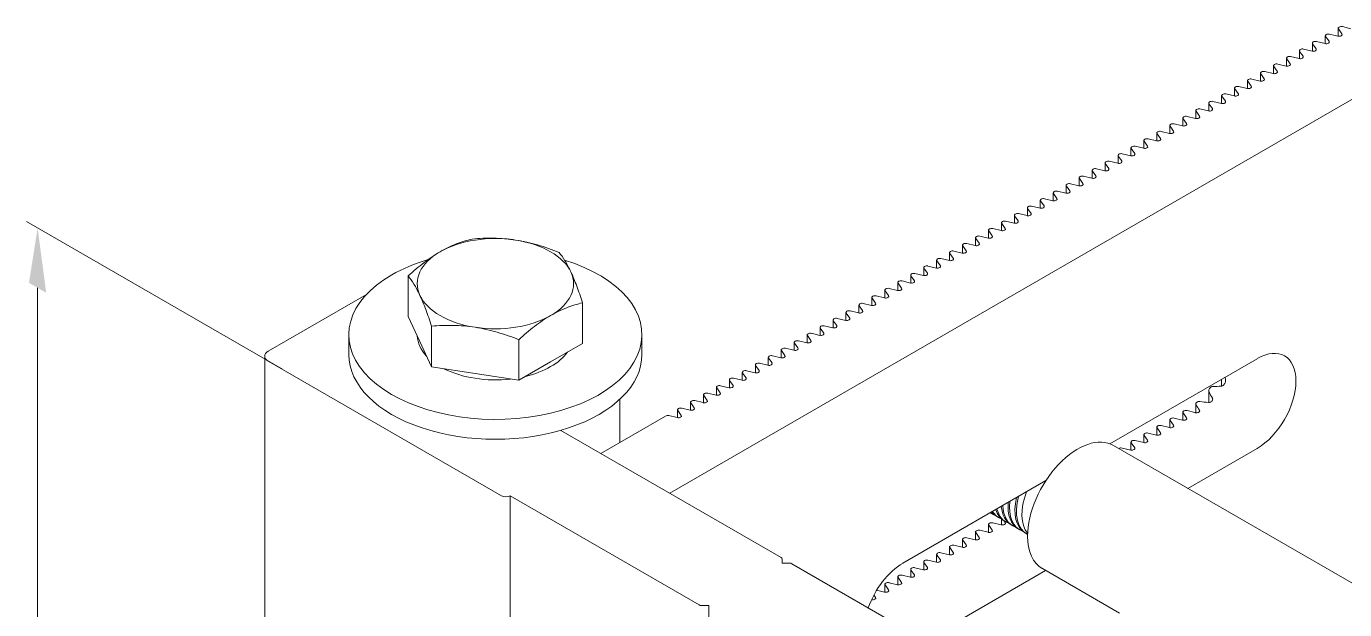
# Model space of a CAD drawing. Extents: x -37 to 4620, y -49 to 348.
# Drawn here: x 1566.92 to 1588.5, y 81.45 to 91 of the extents above; entities that cross this region are included whole.
import ezdxf

# ---------------------------------------------------------------- set-up
doc = ezdxf.new("R2010")
doc.units = 0
doc.header["$LTSCALE"] = 5
doc.layers.add('4', color=160, linetype='CONTINUOUS', lineweight=18)
doc.layers.add('PV-39239', color=7, linetype='CONTINUOUS', lineweight=15)

msp = doc.modelspace()

# ---------------------------------------------------------------- linework, layer by layer
at = {"layer": '4', "extrusion": (-0.707107, -0.408248, 0.57735)}
for p, q in [((1571.109, 85.386, 742.774), (1566.917, 87.806, 739.352)), ((1567.101, 68.268, 725.761), (1567.101, 86.72, 738.809))]:
    msp.add_line(p, q, dxfattribs=at)
msp.add_solid([(708.59, 1411.961, -716.96), (708.307, 1411.678, -716.96), (707.6, 1412.668, -716.96)], dxfattribs=at)
at = {"layer": 'PV-39239', "lineweight": 13, "extrusion": (-6e-16, 0.816497, 0.57735)}
for p, q in [((1588.399, 90.84, 729.711), (1588.399, 90.97, 729.711)), ((1588.46, 90.879, 729.711), (1588.403, 90.959, 729.711)), ((1588.468, 90.996, 729.711), (1588.607, 90.963, 729.711)), ((1587.975, 90.595, 729.711), (1587.975, 90.725, 729.711)), ((1588.036, 90.634, 729.711), (1587.979, 90.714, 729.711)), ((1588.044, 90.751, 729.711), (1588.183, 90.718, 729.711)), ((1588.187, 90.718, 729.711), (1588.187, 90.847, 729.711)), ((1588.248, 90.756, 729.711), (1588.191, 90.836, 729.711)), ((1588.256, 90.874, 729.711), (1588.395, 90.841, 729.711)), ((1587.551, 90.35, 729.711), (1587.551, 90.48, 729.711)), ((1587.612, 90.389, 729.711), (1587.555, 90.469, 729.711)), ((1587.62, 90.506, 729.711), (1587.759, 90.474, 729.711)), ((1587.763, 90.473, 729.711), (1587.763, 90.602, 729.711)), ((1587.824, 90.511, 729.711), (1587.767, 90.591, 729.711)), ((1587.832, 90.629, 729.711), (1587.971, 90.596, 729.711)), ((1589.687, 90.419, 729.711), (1577.454, 83.356, 729.711)), ((1587.127, 90.105, 729.711), (1587.127, 90.235, 729.711)), ((1587.196, 90.262, 729.711), (1587.334, 90.229, 729.711)), ((1587.339, 90.228, 729.711), (1587.339, 90.357, 729.711)), ((1587.4, 90.266, 729.711), (1587.343, 90.346, 729.711)), ((1587.408, 90.384, 729.711), (1587.547, 90.351, 729.711)), ((1586.915, 89.983, 729.711), (1586.915, 90.112, 729.711)), ((1586.975, 90.021, 729.711), (1586.918, 90.101, 729.711)), ((1586.984, 90.139, 729.711), (1587.122, 90.106, 729.711)), ((1587.188, 90.144, 729.711), (1587.13, 90.224, 729.711)), ((1586.49, 89.738, 729.711), (1586.49, 89.867, 729.711)), ((1586.551, 89.776, 729.711), (1586.494, 89.856, 729.711)), ((1586.559, 89.894, 729.711), (1586.698, 89.861, 729.711)), ((1586.702, 89.86, 729.711), (1586.702, 89.99, 729.711)), ((1586.763, 89.899, 729.711), (1586.706, 89.979, 729.711)), ((1586.771, 90.017, 729.711), (1586.91, 89.984, 729.711)), ((1586.066, 89.493, 729.711), (1586.066, 89.622, 729.711)), ((1586.127, 89.531, 729.711), (1586.07, 89.611, 729.711)), ((1586.135, 89.649, 729.711), (1586.274, 89.616, 729.711)), ((1586.278, 89.615, 729.711), (1586.278, 89.745, 729.711)), ((1586.339, 89.654, 729.711), (1586.282, 89.734, 729.711)), ((1586.347, 89.772, 729.711), (1586.486, 89.739, 729.711)), ((1585.642, 89.248, 729.711), (1585.642, 89.378, 729.711)), ((1585.711, 89.404, 729.711), (1585.849, 89.371, 729.711)), ((1585.854, 89.37, 729.711), (1585.854, 89.5, 729.711)), ((1585.915, 89.409, 729.711), (1585.858, 89.489, 729.711)), ((1585.923, 89.527, 729.711), (1586.062, 89.494, 729.711)), ((1585.287, 89.159, 729.711), (1585.425, 89.126, 729.711)), ((1585.43, 89.125, 729.711), (1585.43, 89.255, 729.711)), ((1585.49, 89.164, 729.711), (1585.433, 89.244, 729.711)), ((1585.499, 89.282, 729.711), (1585.637, 89.249, 729.711)), ((1585.703, 89.286, 729.711), (1585.645, 89.367, 729.711)), ((1585.005, 88.88, 729.711), (1585.005, 89.01, 729.711)), ((1585.066, 88.919, 729.711), (1585.009, 88.999, 729.711)), ((1585.074, 89.037, 729.711), (1585.213, 89.004, 729.711)), ((1585.217, 89.003, 729.711), (1585.217, 89.133, 729.711)), ((1585.278, 89.042, 729.711), (1585.221, 89.122, 729.711)), ((1584.581, 88.635, 729.711), (1584.581, 88.765, 729.711)), ((1584.642, 88.674, 729.711), (1584.585, 88.754, 729.711)), ((1584.65, 88.792, 729.711), (1584.789, 88.759, 729.711)), ((1584.793, 88.758, 729.711), (1584.793, 88.888, 729.711)), ((1584.854, 88.797, 729.711), (1584.797, 88.877, 729.711)), ((1584.862, 88.914, 729.711), (1585.001, 88.881, 729.711)), ((1584.157, 88.391, 729.711), (1584.157, 88.52, 729.711)), ((1584.218, 88.429, 729.711), (1584.161, 88.509, 729.711)), ((1584.226, 88.547, 729.711), (1584.365, 88.514, 729.711)), ((1584.369, 88.513, 729.711), (1584.369, 88.643, 729.711)), ((1584.43, 88.552, 729.711), (1584.373, 88.632, 729.711)), ((1584.438, 88.669, 729.711), (1584.577, 88.636, 729.711)), ((1583.802, 88.302, 729.711), (1583.94, 88.269, 729.711)), ((1583.945, 88.268, 729.711), (1583.945, 88.398, 729.711)), ((1584.006, 88.307, 729.711), (1583.948, 88.387, 729.711)), ((1584.014, 88.424, 729.711), (1584.152, 88.391, 729.711)), ((1583.52, 88.023, 729.711), (1583.52, 88.153, 729.711)), ((1583.581, 88.062, 729.711), (1583.524, 88.142, 729.711)), ((1583.589, 88.179, 729.711), (1583.728, 88.146, 729.711)), ((1583.733, 88.146, 729.711), (1583.733, 88.275, 729.711)), ((1583.793, 88.184, 729.711), (1583.736, 88.264, 729.711)), ((1583.096, 87.778, 729.711), (1583.096, 87.908, 729.711)), ((1583.157, 87.817, 729.711), (1583.1, 87.897, 729.711)), ((1583.165, 87.935, 729.711), (1583.304, 87.902, 729.711)), ((1583.308, 87.901, 729.711), (1583.308, 88.03, 729.711)), ((1583.369, 87.939, 729.711), (1583.312, 88.019, 729.711)), ((1583.377, 88.057, 729.711), (1583.516, 88.024, 729.711)), ((1582.672, 87.533, 729.711), (1582.672, 87.663, 729.711)), ((1582.733, 87.572, 729.711), (1582.676, 87.652, 729.711)), ((1582.741, 87.69, 729.711), (1582.88, 87.657, 729.711)), ((1582.884, 87.656, 729.711), (1582.884, 87.785, 729.711)), ((1582.945, 87.694, 729.711), (1582.888, 87.774, 729.711)), ((1582.953, 87.812, 729.711), (1583.092, 87.779, 729.711)), ((1582.317, 87.445, 729.711), (1582.455, 87.412, 729.711)), ((1582.46, 87.411, 729.711), (1582.46, 87.54, 729.711)), ((1582.521, 87.449, 729.711), (1582.464, 87.529, 729.711)), ((1582.529, 87.567, 729.711), (1582.667, 87.534, 729.711)), ((1582.035, 87.166, 729.711), (1582.035, 87.295, 729.711)), ((1582.096, 87.204, 729.711), (1582.039, 87.284, 729.711)), ((1582.105, 87.322, 729.711), (1582.243, 87.289, 729.711)), ((1582.248, 87.288, 729.711), (1582.248, 87.418, 729.711)), ((1582.308, 87.327, 729.711), (1582.251, 87.407, 729.711)), ((1581.611, 86.921, 729.711), (1581.611, 87.051, 729.711)), ((1581.672, 86.959, 729.711), (1581.615, 87.04, 729.711)), ((1581.68, 87.077, 729.711), (1581.819, 87.044, 729.711)), ((1581.823, 87.043, 729.711), (1581.823, 87.173, 729.711)), ((1581.884, 87.082, 729.711), (1581.827, 87.162, 729.711)), ((1581.892, 87.2, 729.711), (1582.031, 87.167, 729.711)), ((1573.17, 86.252, 729.711), (1573.17, 86.916, 729.711)), ((1581.187, 86.676, 729.711), (1581.187, 86.806, 729.711)), ((1581.248, 86.714, 729.711), (1581.191, 86.795, 729.711)), ((1581.256, 86.832, 729.711), (1581.395, 86.799, 729.711)), ((1581.399, 86.798, 729.711), (1581.399, 86.928, 729.711)), ((1581.46, 86.837, 729.711), (1581.403, 86.917, 729.711)), ((1581.468, 86.955, 729.711), (1581.607, 86.922, 729.711)), ((1570.878, 85.683, 729.711), (1572.485, 86.61, 729.711)), ((1580.832, 86.587, 729.711), (1580.97, 86.554, 729.711)), ((1580.975, 86.553, 729.711), (1580.975, 86.683, 729.711)), ((1581.036, 86.592, 729.711), (1580.979, 86.672, 729.711)), ((1581.044, 86.71, 729.711), (1581.183, 86.677, 729.711)), ((1576.025, 85.81, 729.711), (1576.025, 86.474, 729.711)), ((1580.551, 86.308, 729.711), (1580.551, 86.438, 729.711)), ((1580.611, 86.347, 729.711), (1580.554, 86.427, 729.711)), ((1580.62, 86.465, 729.711), (1580.758, 86.432, 729.711)), ((1580.763, 86.431, 729.711), (1580.763, 86.561, 729.711)), ((1580.824, 86.47, 729.711), (1580.766, 86.55, 729.711)), ((1573.361, 85.839, 729.711), (1573.17, 86.252, 729.711)), ((1580.126, 86.064, 729.711), (1580.126, 86.193, 729.711)), ((1580.187, 86.102, 729.711), (1580.13, 86.182, 729.711)), ((1580.195, 86.22, 729.711), (1580.334, 86.187, 729.711)), ((1580.338, 86.186, 729.711), (1580.338, 86.316, 729.711)), ((1580.399, 86.225, 729.711), (1580.342, 86.305, 729.711)), ((1580.407, 86.342, 729.711), (1580.546, 86.309, 729.711)), ((1572.197, 85.626, 729.711), (1572.197, 85.952, 729.711)), ((1573.552, 85.427, 729.711), (1573.552, 86.092, 729.711)), ((1576.997, 85.626, 729.711), (1576.997, 85.952, 729.711)), ((1579.702, 85.819, 729.711), (1579.702, 85.948, 729.711)), ((1579.763, 85.857, 729.711), (1579.706, 85.937, 729.711)), ((1579.771, 85.975, 729.711), (1579.91, 85.942, 729.711)), ((1579.914, 85.941, 729.711), (1579.914, 86.071, 729.711)), ((1579.975, 85.98, 729.711), (1579.918, 86.06, 729.711)), ((1579.983, 86.097, 729.711), (1580.122, 86.064, 729.711)), ((1573.552, 85.427, 729.711), (1573.361, 85.839, 729.711)), ((1574.98, 85.206, 729.711), (1574.98, 85.871, 729.711)), ((1576.025, 85.81, 729.711), (1575.502, 85.508, 729.711)), ((1579.278, 85.574, 729.711), (1579.278, 85.703, 729.711)), ((1579.347, 85.73, 729.711), (1579.486, 85.697, 729.711)), ((1579.49, 85.696, 729.711), (1579.49, 85.826, 729.711)), ((1579.551, 85.735, 729.711), (1579.494, 85.815, 729.711)), ((1579.559, 85.852, 729.711), (1579.698, 85.819, 729.711)), ((1570.82, 65.189, 729.711), (1570.82, 85.601, 729.711)), ((1574.697, 83.315, 729.711), (1570.878, 85.519, 729.711)), ((1575.502, 85.508, 729.711), (1574.98, 85.206, 729.711)), ((1578.923, 85.485, 729.711), (1579.061, 85.452, 729.711)), ((1579.066, 85.451, 729.711), (1579.066, 85.581, 729.711)), ((1579.127, 85.49, 729.711), (1579.069, 85.57, 729.711)), ((1579.135, 85.608, 729.711), (1579.273, 85.575, 729.711)), ((1579.339, 85.612, 729.711), (1579.282, 85.692, 729.711)), ((1584.659, 84.168, 729.711), (1587.071, 85.56, 729.711)), ((1574.266, 85.317, 729.711), (1573.552, 85.427, 729.711)), ((1574.98, 85.206, 729.711), (1574.266, 85.317, 729.711)), ((1578.641, 85.206, 729.711), (1578.641, 85.336, 729.711)), ((1578.702, 85.245, 729.711), (1578.645, 85.325, 729.711)), ((1578.71, 85.363, 729.711), (1578.849, 85.33, 729.711)), ((1578.854, 85.329, 729.711), (1578.854, 85.458, 729.711)), ((1578.914, 85.367, 729.711), (1578.857, 85.447, 729.711)), ((1578.217, 84.961, 729.711), (1578.217, 85.091, 729.711)), ((1578.278, 85, 729.711), (1578.221, 85.08, 729.711)), ((1578.286, 85.118, 729.711), (1578.425, 85.085, 729.711)), ((1578.429, 85.084, 729.711), (1578.429, 85.213, 729.711)), ((1578.49, 85.122, 729.711), (1578.433, 85.202, 729.711)), ((1578.498, 85.24, 729.711), (1578.637, 85.207, 729.711)), ((1586.49, 85.112, 729.711), (1586.49, 85.225, 729.711)), ((1576.636, 84.19, 729.711), (1576.636, 84.895, 729.711)), ((1577.793, 84.716, 729.711), (1577.793, 84.846, 729.711)), ((1577.862, 84.873, 729.711), (1578.001, 84.84, 729.711)), ((1578.005, 84.839, 729.711), (1578.005, 84.968, 729.711)), ((1578.066, 84.877, 729.711), (1578.009, 84.957, 729.711)), ((1578.074, 84.995, 729.711), (1578.213, 84.962, 729.711)), ((1586.278, 84.842, 729.711), (1586.278, 85.033, 729.711)), ((1576.323, 84.009, 729.711), (1577.383, 84.621, 729.711)), ((1577.438, 84.628, 729.711), (1577.576, 84.595, 729.711)), ((1577.581, 84.594, 729.711), (1577.581, 84.723, 729.711)), ((1577.642, 84.632, 729.711), (1577.584, 84.713, 729.711)), ((1577.65, 84.75, 729.711), (1577.788, 84.717, 729.711)), ((1577.854, 84.755, 729.711), (1577.797, 84.835, 729.711)), ((1585.854, 84.553, 729.711), (1585.854, 84.683, 729.711)), ((1585.915, 84.592, 729.711), (1585.858, 84.672, 729.711)), ((1585.923, 84.709, 729.711), (1586.052, 84.679, 729.711)), ((1586.066, 84.675, 729.711), (1586.066, 84.818, 729.711)), ((1585.43, 84.308, 729.711), (1585.43, 84.438, 729.711)), ((1585.49, 84.347, 729.711), (1585.433, 84.427, 729.711)), ((1585.499, 84.464, 729.711), (1585.637, 84.431, 729.711)), ((1585.642, 84.431, 729.711), (1585.642, 84.56, 729.711)), ((1585.703, 84.469, 729.711), (1585.645, 84.549, 729.711)), ((1585.711, 84.587, 729.711), (1585.849, 84.554, 729.711)), ((1575.67, 84.386, 729.711), (1579.275, 82.304, 729.711)), ((1585.005, 84.063, 729.711), (1585.005, 84.193, 729.711)), ((1585.074, 84.219, 729.711), (1585.213, 84.186, 729.711)), ((1585.217, 84.186, 729.711), (1585.217, 84.315, 729.711)), ((1585.278, 84.224, 729.711), (1585.221, 84.304, 729.711)), ((1585.287, 84.342, 729.711), (1585.425, 84.309, 729.711)), ((1589.119, 81.599, 729.711), (1584.719, 84.14, 729.711)), ((1584.862, 84.097, 729.711), (1585.001, 84.064, 729.711)), ((1585.066, 84.102, 729.711), (1585.009, 84.182, 729.711)), ((1587.071, 84.091, 729.711), (1585.937, 83.437, 729.711)), ((1581.272, 82.213, 729.711), (1583.613, 83.564, 729.711)), ((1577.932, 81.529, 729.711), (1574.838, 83.315, 729.711)), ((1574.838, 62.902, 729.711), (1574.838, 83.315, 729.711)), ((1582.731, 83.019, 729.711), (1582.705, 83.034, 729.711)), ((1582.844, 82.954, 729.711), (1582.818, 82.968, 729.711)), ((1582.884, 82.838, 729.711), (1582.884, 82.935, 729.711)), ((1582.945, 82.877, 729.711), (1582.922, 82.909, 729.711)), ((1582.957, 82.888, 729.711), (1582.931, 82.903, 729.711)), ((1582.46, 82.593, 729.711), (1582.46, 82.723, 729.711)), ((1582.521, 82.632, 729.711), (1582.464, 82.712, 729.711)), ((1582.529, 82.75, 729.711), (1582.667, 82.717, 729.711)), ((1582.672, 82.716, 729.711), (1582.672, 82.846, 729.711)), ((1582.733, 82.754, 729.711), (1582.676, 82.835, 729.711)), ((1582.741, 82.872, 729.711), (1582.88, 82.839, 729.711)), ((1583.07, 82.823, 729.711), (1583.045, 82.838, 729.711)), ((1583.183, 82.758, 729.711), (1583.158, 82.772, 729.711)), ((1583.296, 82.692, 729.711), (1583.271, 82.707, 729.711)), ((1582.035, 82.348, 729.711), (1582.035, 82.478, 729.711)), ((1582.096, 82.387, 729.711), (1582.039, 82.467, 729.711)), ((1582.105, 82.505, 729.711), (1582.243, 82.472, 729.711)), ((1582.248, 82.471, 729.711), (1582.248, 82.601, 729.711)), ((1582.308, 82.51, 729.711), (1582.251, 82.59, 729.711)), ((1582.317, 82.627, 729.711), (1582.455, 82.594, 729.711)), ((1579.293, 82.28, 729.711), (1579.293, 82.212, 729.711)), ((1581.68, 82.26, 729.711), (1581.819, 82.227, 729.711)), ((1581.823, 82.226, 729.711), (1581.823, 82.356, 729.711)), ((1581.884, 82.265, 729.711), (1581.827, 82.345, 729.711)), ((1581.892, 82.382, 729.711), (1582.031, 82.349, 729.711)), ((1579.293, 82.212, 729.711), (1579.41, 82.212, 729.711)), ((1579.452, 82.202, 729.711), (1582.898, 80.213, 729.711)), ((1581.399, 81.981, 729.711), (1581.399, 82.111, 729.711)), ((1581.46, 82.02, 729.711), (1581.403, 82.1, 729.711)), ((1581.468, 82.137, 729.711), (1581.607, 82.104, 729.711)), ((1581.611, 82.104, 729.711), (1581.611, 82.233, 729.711)), ((1581.672, 82.142, 729.711), (1581.615, 82.222, 729.711)), ((1583.607, 82.091, 729.711), (1581.626, 80.947, 729.711)), ((1584.815, 81.394, 729.711), (1583.554, 82.122, 729.711)), ((1580.975, 81.736, 729.711), (1580.975, 81.866, 729.711)), ((1581.036, 81.775, 729.711), (1580.979, 81.855, 729.711)), ((1581.044, 81.892, 729.711), (1581.183, 81.859, 729.711)), ((1581.187, 81.859, 729.711), (1581.187, 81.988, 729.711)), ((1581.248, 81.897, 729.711), (1581.191, 81.977, 729.711)), ((1581.256, 82.015, 729.711), (1581.395, 81.982, 729.711)), ((1580.763, 81.614, 729.711), (1580.763, 81.624, 729.711)), ((1580.824, 81.652, 729.711), (1580.796, 81.691, 729.711)), ((1580.84, 81.768, 729.711), (1580.97, 81.737, 729.711)), ((1578.091, 81.518, 729.711), (1577.974, 81.518, 729.711)), ((1578.091, 81.451, 729.711), (1578.091, 81.518, 729.711)), ((1578.091, 76.059, 729.711), (1578.091, 81.451, 729.711))]:
    msp.add_line(p, q, dxfattribs=at)
at = {"layer": 'PV-39239', "lineweight": 13, "extrusion": (-3e-16, 3e-16, -1)}
msp.add_ellipse((1588.449, 90.97, 729.711), major_axis=(-0.05, 0), ratio=0.57735, start_param=-0.390607, end_param=1.961403, dxfattribs=at)
at = {"layer": 'PV-39239', "lineweight": 13, "extrusion": (-2e-16, 2e-16, -1)}
for centre in [(1588.025, 90.725, 729.711), (1588.237, 90.847, 729.711), (1587.601, 90.48, 729.711), (1587.813, 90.602, 729.711), (1587.177, 90.235, 729.711), (1587.389, 90.357, 729.711), (1586.965, 90.112, 729.711)]:
    msp.add_ellipse(centre, major_axis=(-0.05, 0), ratio=0.57735, start_param=-0.390607, end_param=1.961403, dxfattribs=at)
at = {"layer": 'PV-39239', "lineweight": 13}
for centre, major_axis, ratio, start_param, end_param in [((1588.202, 90.745, 729.711), (0.05, 0), 0.57735, -1.961403, 0.390607), ((1588.414, 90.868, 729.711), (0.05, 0), 0.57735, -1.961403, 0.390607), ((1587.778, 90.5, 729.711), (0.05, 0), 0.57735, -1.961403, 0.390607), ((1587.99, 90.623, 729.711), (0.05, 0), 0.57735, -1.961403, 0.390607), ((1587.353, 90.255, 729.711), (0.05, 0), 0.57735, -1.961403, 0.390607), ((1587.566, 90.378, 729.711), (0.05, 0), 0.57735, -1.961403, 0.390607), ((1586.929, 90.01, 729.711), (0.05, 0), 0.57735, -1.961403, 0.390607), ((1587.141, 90.133, 729.711), (0.05, 0), 0.57735, -1.961403, 0.390607), ((1586.717, 89.888, 729.711), (0.05, 0), 0.57735, -1.961403, 0.390607), ((1586.293, 89.643, 729.711), (0.05, 0), 0.57735, -1.961403, 0.390607), ((1586.505, 89.765, 729.711), (0.05, 0), 0.57735, -1.961403, 0.390607), ((1585.869, 89.398, 729.711), (0.05, 0), 0.57735, -1.961403, 0.390607), ((1586.081, 89.52, 729.711), (0.05, 0), 0.57735, -1.961403, 0.390607), ((1585.444, 89.153, 729.711), (0.05, 0), 0.57735, -1.961403, 0.390607), ((1585.656, 89.275, 729.711), (0.05, 0), 0.57735, -1.961403, 0.390607), ((1585.232, 89.031, 729.711), (0.05, 0), 0.57735, -1.961403, 0.390607), ((1584.808, 88.786, 729.711), (0.05, 0), 0.57735, -1.961403, 0.390607), ((1585.02, 88.908, 729.711), (0.05, 0), 0.57735, -1.961403, 0.390607), ((1584.384, 88.541, 729.711), (0.05, 0), 0.57735, -1.961403, 0.390607), ((1584.596, 88.663, 729.711), (0.05, 0), 0.57735, -1.961403, 0.390607), ((1583.959, 88.296, 729.711), (0.05, 0), 0.57735, -1.961403, 0.390607), ((1584.171, 88.418, 729.711), (0.05, 0), 0.57735, -1.961403, 0.390607), ((1583.747, 88.173, 729.711), (0.05, 0), 0.57735, -1.961403, 0.390607), ((1583.323, 87.928, 729.711), (0.05, 0), 0.57735, -1.961403, 0.390607), ((1583.535, 88.051, 729.711), (0.05, 0), 0.57735, -1.961403, 0.390607), ((1582.899, 87.683, 729.711), (0.05, 0), 0.57735, -1.961403, 0.390607), ((1583.111, 87.806, 729.711), (0.05, 0), 0.57735, -1.961403, 0.390607), ((1582.474, 87.438, 729.711), (0.05, 0), 0.57735, -1.961403, 0.390607), ((1582.687, 87.561, 729.711), (0.05, 0), 0.57735, -1.961403, 0.390607), ((1582.262, 87.316, 729.711), (0.05, 0), 0.57735, -1.961403, 0.390607), ((1574.597, 85.952, 729.711), (-2.4, 0), 0.57735, -0.785398, 4.220769), ((1574.597, 85.952, 729.711), (-2.4, 0), 0.57735, -1.093816, -0.785398), ((1581.838, 87.071, 729.711), (0.05, 0), 0.57735, -1.961403, 0.390607), ((1582.05, 87.193, 729.711), (0.05, 0), 0.57735, -1.961403, 0.390607), ((1574.597, 86.788, 729.711), (1.28, 0), 0.57735, -0.785398, 0.261799), ((1581.414, 86.826, 729.711), (0.05, 0), 0.57735, -1.961403, 0.390607), ((1581.626, 86.948, 729.711), (0.05, 0), 0.57735, -1.961403, 0.390607), ((1580.989, 86.581, 729.711), (0.05, 0), 0.57735, -1.961403, 0.390607), ((1581.202, 86.703, 729.711), (0.05, 0), 0.57735, -1.961403, 0.390607), ((1580.777, 86.459, 729.711), (0.05, 0), 0.57735, -1.961403, 0.390607), ((1580.353, 86.214, 729.711), (0.05, 0), 0.57735, -1.961403, 0.390607), ((1580.565, 86.336, 729.711), (0.05, 0), 0.57735, -1.961403, 0.390607), ((1579.929, 85.969, 729.711), (0.05, 0), 0.57735, -1.961403, 0.390607), ((1580.141, 86.091, 729.711), (0.05, 0), 0.57735, -1.961403, 0.390607), ((1579.505, 85.724, 729.711), (0.05, 0), 0.57735, -1.961403, 0.390607), ((1579.717, 85.846, 729.711), (0.05, 0), 0.57735, -1.961403, 0.390607), ((1574.597, 85.626, 729.711), (-2.4, 0), 0.57735, 0, 3.141593), ((1579.08, 85.479, 729.711), (0.05, 0), 0.57735, -1.961403, 0.390607), ((1579.292, 85.601, 729.711), (0.05, 0), 0.57735, -1.961403, 0.390607), ((1578.868, 85.356, 729.711), (0.05, 0), 0.57735, -1.961403, 0.390607), ((1578.444, 85.111, 729.711), (0.05, 0), 0.57735, -1.961403, 0.390607), ((1578.656, 85.234, 729.711), (0.05, 0), 0.57735, -1.961403, 0.390607), ((1585.034, 86.001, 729.711), (2.156, -0.575), 0.319372, -0.833763, -0.750363), ((1578.02, 84.866, 729.711), (0.05, 0), 0.57735, -1.961403, 0.390607), ((1578.232, 84.989, 729.711), (0.05, 0), 0.57735, -1.961403, 0.390607), ((1585.543, 85.707, 729.711), (2.156, -0.575), 0.319372, -1.208805, -1.141466), ((1577.595, 84.621, 729.711), (0.05, 0), 0.57735, -1.961403, 0.390607), ((1577.807, 84.744, 729.711), (0.05, 0), 0.57735, -1.961403, 0.390607), ((1586.052, 85.413, 729.711), (2.156, -0.575), 0.319372, -1.485839, -1.481566), ((1585.656, 84.458, 729.711), (0.05, 0), 0.57735, -1.961403, 0.390607), ((1585.869, 84.581, 729.711), (0.05, 0), 0.57735, -1.961403, 0.390607), ((1585.232, 84.213, 729.711), (0.05, 0), 0.57735, -1.961403, 0.390607), ((1585.444, 84.336, 729.711), (0.05, 0), 0.57735, -1.961403, 0.390607), ((1585.02, 84.091, 729.711), (0.05, 0), 0.57735, -1.961403, 0.390607), ((1582.687, 82.743, 729.711), (0.05, 0), 0.57735, -1.961403, 0.390607), ((1582.899, 82.866, 729.711), (0.05, 0), 0.57735, -1.961403, 0.390607), ((1582.262, 82.499, 729.711), (0.05, 0), 0.57735, -1.961403, 0.390607), ((1582.474, 82.621, 729.711), (0.05, 0), 0.57735, -1.961403, 0.390607), ((1581.838, 82.254, 729.711), (0.05, 0), 0.57735, -1.961403, 0.390607), ((1582.05, 82.376, 729.711), (0.05, 0), 0.57735, -1.961403, 0.390607), ((1581.626, 82.131, 729.711), (0.05, 0), 0.57735, -1.961403, 0.390607), ((1581.202, 81.886, 729.711), (0.05, 0), 0.57735, -1.961403, 0.390607), ((1581.414, 82.009, 729.711), (0.05, 0), 0.57735, -1.961403, 0.390607), ((1580.777, 81.641, 729.711), (0.05, 0), 0.57735, -1.960479, 0.390607), ((1580.989, 81.764, 729.711), (0.05, 0), 0.57735, -1.961403, 0.390607)]:
    msp.add_ellipse(centre, major_axis=major_axis, ratio=ratio, start_param=start_param, end_param=end_param, dxfattribs=at)
at = {"layer": 'PV-39239', "lineweight": 13, "extrusion": (-1e-16, 1e-16, -1)}
for centre in [(1586.752, 89.99, 729.711), (1586.54, 89.867, 729.711), (1586.116, 89.622, 729.711), (1586.328, 89.745, 729.711), (1585.692, 89.378, 729.711), (1585.904, 89.5, 729.711), (1585.267, 89.133, 729.711), (1585.48, 89.255, 729.711), (1580.176, 86.193, 729.711), (1579.328, 85.703, 729.711), (1578.904, 85.458, 729.711), (1585.904, 84.683, 729.711), (1585.48, 84.438, 729.711), (1585.692, 84.56, 729.711), (1585.267, 84.315, 729.711)]:
    msp.add_ellipse(centre, major_axis=(-0.05, 0), ratio=0.57735, start_param=-0.390607, end_param=1.961403, dxfattribs=at)
at = {"layer": 'PV-39239', "lineweight": 13, "extrusion": (-2e-16, 1e-16, -1)}
for centre, major_axis, start_param, end_param in [((1585.055, 89.01, 729.711), (-0.05, 0), -0.390607, 1.961403), ((1585.055, 84.193, 729.711), (-0.05, 0), -0.390607, 1.961403), ((1574.767, 83.356, 729.711), (-0.1, 0), -2.356194, -0.785398), ((1579.233, 82.28, 729.711), (0.06, 0), -0.785398, 0)]:
    msp.add_ellipse(centre, major_axis=major_axis, ratio=0.57735, start_param=start_param, end_param=end_param, dxfattribs=at)
at = {"layer": 'PV-39239', "lineweight": 13, "extrusion": (-2e-16, 0, -1)}
for centre, major_axis, start_param, end_param in [((1584.631, 88.765, 729.711), (-0.05, 0), -0.390607, 1.961403), ((1584.843, 88.888, 729.711), (-0.05, 0), -0.390607, 1.961403), ((1584.207, 88.52, 729.711), (-0.05, 0), -0.390607, 1.961403), ((1584.419, 88.643, 729.711), (-0.05, 0), -0.390607, 1.961403), ((1583.783, 88.275, 729.711), (-0.05, 0), -0.390607, 1.961403), ((1583.995, 88.398, 729.711), (-0.05, 0), -0.390607, 1.961403), ((1583.57, 88.153, 729.711), (-0.05, 0), -0.390607, 1.961403), ((1583.146, 87.908, 729.711), (-0.05, 0), -0.390607, 1.961403), ((1583.358, 88.03, 729.711), (-0.05, 0), -0.390607, 1.961403), ((1582.722, 87.663, 729.711), (-0.05, 0), -0.390607, 1.961403), ((1582.934, 87.785, 729.711), (-0.05, 0), -0.390607, 1.961403), ((1582.298, 87.418, 729.711), (-0.05, 0), -0.390607, 1.961403), ((1582.51, 87.54, 729.711), (-0.05, 0), -0.390607, 1.961403), ((1582.085, 87.295, 729.711), (-0.05, 0), -0.390607, 1.961403), ((1581.661, 87.051, 729.711), (-0.05, 0), -0.390607, 1.961403), ((1581.873, 87.173, 729.711), (-0.05, 0), -0.390607, 1.961403), ((1581.237, 86.806, 729.711), (-0.05, 0), -0.390607, 1.961403), ((1581.449, 86.928, 729.711), (-0.05, 0), -0.390607, 1.961403), ((1580.813, 86.561, 729.711), (-0.05, 0), -0.390607, 1.961403), ((1581.025, 86.683, 729.711), (-0.05, 0), -0.390607, 1.961403), ((1580.601, 86.438, 729.711), (-0.05, 0), -0.390607, 1.961403), ((1580.388, 86.316, 729.711), (-0.05, 0), -0.390607, 1.961403), ((1579.752, 85.948, 729.711), (-0.05, 0), -0.390607, 1.961403), ((1579.54, 85.826, 729.711), (-0.05, 0), -0.390607, 1.961403), ((1579.116, 85.581, 729.711), (-0.05, 0), -0.390607, 1.961403), ((1574.597, 85.952, 729.711), (-1.28, 0), -1.765617, -0.852377), ((1578.691, 85.336, 729.711), (-0.05, 0), -0.390607, 1.961403), ((1578.267, 85.091, 729.711), (-0.05, 0), -0.390607, 1.961403), ((1578.479, 85.213, 729.711), (-0.05, 0), -0.390607, 1.961403), ((1577.843, 84.846, 729.711), (-0.05, 0), -0.390607, 1.961403), ((1578.055, 84.968, 729.711), (-0.05, 0), -0.390607, 1.961403), ((1577.631, 84.723, 729.711), (-0.05, 0), -0.390607, 1.961403), ((1582.51, 82.723, 729.711), (-0.05, 0), -0.390607, 1.961403), ((1582.722, 82.846, 729.711), (-0.05, 0), -0.390607, 1.961403), ((1582.085, 82.478, 729.711), (-0.05, 0), -0.390607, 1.961403), ((1582.298, 82.601, 729.711), (-0.05, 0), -0.390607, 1.961403), ((1581.661, 82.233, 729.711), (-0.05, 0), -0.390607, 1.961403), ((1581.873, 82.356, 729.711), (-0.05, 0), -0.390607, 1.961403), ((1581.449, 82.111, 729.711), (-0.05, 0), -0.390607, 1.961403), ((1581.025, 81.866, 729.711), (-0.05, 0), -0.390607, 1.961403), ((1581.237, 81.988, 729.711), (-0.05, 0), -0.390607, 1.961403)]:
    msp.add_ellipse(centre, major_axis=major_axis, ratio=0.57735, start_param=start_param, end_param=end_param, dxfattribs=at)
at = {"layer": 'PV-39239', "lineweight": 13, "extrusion": (-2e-16, -2e-16, -1)}
msp.add_ellipse((1574.597, 86.788, 729.711), major_axis=(1.28, 0), ratio=0.57735, start_param=-2.356194, end_param=-1.308997, dxfattribs=at)
at = {"layer": 'PV-39239', "lineweight": 13, "extrusion": (-1e-16, -2e-16, -1)}
for major_axis in [(1.28, 0), (-1.28, 0)]:
    msp.add_ellipse((1574.597, 86.788, 729.711), major_axis=major_axis, ratio=0.57735, start_param=-1.308997, end_param=-0.261799, dxfattribs=at)
at = {"layer": 'PV-39239', "lineweight": 13, "extrusion": (-2e-16, 3e-16, -1)}
msp.add_ellipse((1574.597, 86.788, 729.711), major_axis=(-1.28, 0), ratio=0.57735, start_param=-0.261799, end_param=0.785398, dxfattribs=at)
at = {"layer": 'PV-39239', "lineweight": 13, "extrusion": (-1e-16, 0, -1)}
for centre, start_param, end_param in [((1574.597, 86.788, 729.711), -2.356194, -1.308997), ((1574.597, 85.952, 729.711), -0.496654, -0.026944)]:
    msp.add_ellipse(centre, major_axis=(-1.28, 0), ratio=0.57735, start_param=start_param, end_param=end_param, dxfattribs=at)
at = {"layer": 'PV-39239', "lineweight": 13, "extrusion": (0, 1e-16, -1)}
msp.add_ellipse((1579.964, 86.071, 729.711), major_axis=(-0.05, 0), ratio=0.57735, start_param=-0.390607, end_param=1.961403, dxfattribs=at)
at = {"layer": 'PV-39239', "lineweight": 13, "extrusion": (-1e-16, -3e-16, -1)}
msp.add_ellipse((1587.071, 84.826, 729.711), major_axis=(0.45, 0.779), ratio=0.57735, start_param=-0.785398, end_param=2.356194, dxfattribs=at)
at = {"layer": 'PV-39239', "lineweight": 13, "extrusion": (-1e-16, 2e-16, -1)}
for centre, major_axis, start_param, end_param in [((1571.02, 85.601, 729.711), (-0.2, 0), -0.785398, 0.785398), ((1574.597, 85.952, 729.711), (-1.28, 0), -2.745955, -1.966434)]:
    msp.add_ellipse(centre, major_axis=major_axis, ratio=0.57735, start_param=start_param, end_param=end_param, dxfattribs=at)
at = {"layer": 'PV-39239', "lineweight": 13, "extrusion": (-4e-16, 0, -1)}
for centre, start_param, end_param in [((1587.24, 84.728, 729.711), -1.082102, -1.062806), ((1586.731, 85.022, 729.711), -1.510665, -1.437913), ((1586.222, 85.315, 729.711), -1.859412, -1.79467)]:
    msp.add_ellipse(centre, major_axis=(-0.822, 1.436), ratio=0.239136, start_param=start_param, end_param=end_param, dxfattribs=at)
at = {"layer": 'PV-39239', "lineweight": 13, "extrusion": (-3e-16, 1e-16, -1)}
msp.add_ellipse((1577.419, 84.601, 729.711), major_axis=(0.05, 0), ratio=0.57735, start_param=-2.356194, end_param=-1.180189, dxfattribs=at)
at = {"layer": 'PV-39239', "lineweight": 13, "extrusion": (2e-16, -3e-16, -1)}
for centre, major_axis, start_param, end_param in [((1584.136, 83.131, 729.711), (0.583, 1.009), -2.356194, 0), ((1583.331, 83.596, 729.711), (-0.4, -0.693), 0, 0.483485)]:
    msp.add_ellipse(centre, major_axis=major_axis, ratio=0.57735, start_param=start_param, end_param=end_param, dxfattribs=at)
at = {"layer": 'PV-39239', "lineweight": 13, "extrusion": (-1e-16, 3e-16, -1)}
msp.add_ellipse((1584.843, 84.07, 729.711), major_axis=(0.05, 0), ratio=0.57735, start_param=-2.405038, end_param=-1.180189, dxfattribs=at)
at = {"layer": 'PV-39239', "lineweight": 13, "extrusion": (-1e-16, -1e-16, -1)}
for centre, major_axis, start_param, end_param in [((1583.784, 83.335, 729.711), (-0.4, -0.693), 0.197869, 1.312063), ((1583.558, 83.465, 729.711), (-0.4, -0.693), 0, 0.888232), ((1583.583, 83.451, 729.711), (-0.4, -0.693), -0.11004, 0.933284), ((1581.272, 81.478, 729.711), (0.45, 0.779), -1.890484, -0.785398)]:
    msp.add_ellipse(centre, major_axis=major_axis, ratio=0.57735, start_param=start_param, end_param=end_param, dxfattribs=at)
at = {"layer": 'PV-39239', "lineweight": 13, "extrusion": (0, -2e-16, -1)}
for centre, start_param, end_param in [((1583.445, 83.531, 729.711), 0, 0.687897), ((1583.47, 83.516, 729.711), -0.11004, 0.732721), ((1583.671, 83.4, 729.711), 0, 1.092873), ((1583.696, 83.385, 729.711), -0.040394, 1.140139), ((1583.218, 83.661, 729.711), 0, 0.26486), ((1583.357, 83.581, 729.711), -0.11004, 0.529977)]:
    msp.add_ellipse(centre, major_axis=(-0.4, -0.693), ratio=0.57735, start_param=start_param, end_param=end_param, dxfattribs=at)
at = {"layer": 'PV-39239', "lineweight": 13, "extrusion": (0, -1e-16, -1)}
msp.add_ellipse((1583.105, 83.727, 729.711), major_axis=(-0.4, -0.693), ratio=0.57735, start_param=0, end_param=0.013709, dxfattribs=at)
at = {"layer": 'PV-39239', "lineweight": 13, "extrusion": (1e-16, -3e-16, -1)}
msp.add_ellipse((1583.131, 83.712, 729.711), major_axis=(-0.4, -0.693), ratio=0.57735, start_param=-0.11004, end_param=0.074317, dxfattribs=at)
at = {"layer": 'PV-39239', "lineweight": 13, "extrusion": (1e-16, -2e-16, -1)}
msp.add_ellipse((1583.244, 83.647, 729.711), major_axis=(-0.4, -0.693), ratio=0.57735, start_param=-0.11004, end_param=0.31566, dxfattribs=at)
at = {"layer": 'PV-39239', "lineweight": 13, "extrusion": (1e-16, -1e-16, -1)}
msp.add_ellipse((1584.136, 83.131, 729.711), major_axis=(-0.583, -1.009), ratio=0.57735, start_param=0, end_param=0.785398, dxfattribs=at)
at = {"layer": 'PV-39239', "lineweight": 13, "extrusion": (-2e-16, -3e-16, -1)}
for centre, major_axis in [((1579.41, 82.178, 729.711), (0.06, 0)), ((1577.974, 81.553, 729.711), (-0.06, 0))]:
    msp.add_ellipse(centre, major_axis=major_axis, ratio=0.57735, start_param=-1.570796, end_param=-0.785398, dxfattribs=at)
at = {"layer": 'PV-39239', "lineweight": 13}
for points, knots in [([(1574.215, 87.519, 729.711), (1574.13, 87.499, 729.711), (1574.045, 87.473, 729.711), (1573.914, 87.422, 729.711), (1573.87, 87.403, 729.711), (1573.781, 87.36, 729.711), (1573.736, 87.337, 729.711), (1573.692, 87.311, 729.711)], [0.022853389, 0.022853389, 0.022853389, 0.022853389, 0.025192975, 0.025192975, 0.026362768, 0.026362768, 0.027532561, 0.027532561, 0.027532561, 0.027532561]), ([(1574.929, 87.502, 729.711), (1574.868, 87.512, 729.711), (1574.807, 87.519, 729.711), (1574.687, 87.529, 729.711), (1574.627, 87.532, 729.711), (1574.449, 87.535, 729.711), (1574.331, 87.53, 729.711), (1574.215, 87.519, 729.711)], [0.00467371, 0.00467371, 0.00467371, 0.00467371, 0.005837709, 0.005837709, 0.007001709, 0.007001709, 0.009329709, 0.009329709, 0.009329709, 0.009329709]), ([(1575.642, 87.298, 729.711), (1575.526, 87.345, 729.711), (1575.408, 87.387, 729.711), (1575.17, 87.456, 729.711), (1575.05, 87.483, 729.711), (1574.929, 87.502, 729.711)], [0.000000238, 0.000000238, 0.000000238, 0.000000238, 0.002336974, 0.002336974, 0.00467371, 0.00467371, 0.00467371, 0.00467371]), ([(1573.692, 87.311, 729.711), (1573.604, 87.26, 729.711), (1573.516, 87.2, 729.711), (1573.342, 87.067, 729.711), (1573.255, 86.993, 729.711), (1573.17, 86.916, 729.711)], [0.027532561, 0.027532561, 0.027532561, 0.027532561, 0.029870181, 0.029870181, 0.032207802, 0.032207802, 0.032207802, 0.032207802]), ([(1575.834, 86.98, 729.711), (1575.817, 87.015, 729.711), (1575.801, 87.048, 729.711), (1575.769, 87.109, 729.711), (1575.753, 87.137, 729.711), (1575.705, 87.215, 729.711), (1575.674, 87.26, 729.711), (1575.642, 87.298, 729.711)], [0.00467371, 0.00467371, 0.00467371, 0.00467371, 0.005837709, 0.005837709, 0.007001709, 0.007001709, 0.009329709, 0.009329709, 0.009329709, 0.009329709]), ([(1573.17, 86.916, 729.711), (1573.201, 86.877, 729.711), (1573.232, 86.833, 729.711), (1573.296, 86.728, 729.711), (1573.328, 86.667, 729.711), (1573.361, 86.597, 729.711)], [0.000000238, 0.000000238, 0.000000238, 0.000000238, 0.002336974, 0.002336974, 0.00467371, 0.00467371, 0.00467371, 0.00467371]), ([(1576.025, 86.474, 729.711), (1575.994, 86.57, 729.711), (1575.962, 86.662, 729.711), (1575.898, 86.831, 729.711), (1575.866, 86.909, 729.711), (1575.834, 86.98, 729.711)], [0.000000238, 0.000000238, 0.000000238, 0.000000238, 0.002336974, 0.002336974, 0.00467371, 0.00467371, 0.00467371, 0.00467371]), ([(1573.361, 86.597, 729.711), (1573.377, 86.562, 729.711), (1573.393, 86.525, 729.711), (1573.426, 86.447, 729.711), (1573.442, 86.406, 729.711), (1573.489, 86.279, 729.711), (1573.521, 86.187, 729.711), (1573.552, 86.092, 729.711)], [0.00467371, 0.00467371, 0.00467371, 0.00467371, 0.005837709, 0.005837709, 0.007001709, 0.007001709, 0.009329709, 0.009329709, 0.009329709, 0.009329709]), ([(1575.502, 86.266, 729.711), (1575.547, 86.291, 729.711), (1575.591, 86.315, 729.711), (1575.68, 86.358, 729.711), (1575.724, 86.377, 729.711), (1575.855, 86.428, 729.711), (1575.94, 86.454, 729.711), (1576.025, 86.474, 729.711)], [0.013367258, 0.013367258, 0.013367258, 0.013367258, 0.014537452, 0.014537452, 0.015707646, 0.015707646, 0.018048033, 0.018048033, 0.018048033, 0.018048033]), ([(1574.98, 85.871, 729.711), (1575.065, 85.948, 729.711), (1575.152, 86.022, 729.711), (1575.326, 86.155, 729.711), (1575.414, 86.215, 729.711), (1575.502, 86.266, 729.711)], [0.008690416, 0.008690416, 0.008690416, 0.008690416, 0.011028837, 0.011028837, 0.013367258, 0.013367258, 0.013367258, 0.013367258]), ([(1573.552, 86.092, 729.711), (1573.669, 86.102, 729.711), (1573.787, 86.107, 729.711), (1574.024, 86.103, 729.711), (1574.144, 86.093, 729.711), (1574.266, 86.075, 729.711)], [0.000000238, 0.000000238, 0.000000238, 0.000000238, 0.002336974, 0.002336974, 0.00467371, 0.00467371, 0.00467371, 0.00467371]), ([(1574.266, 86.075, 729.711), (1574.327, 86.065, 729.711), (1574.387, 86.054, 729.711), (1574.508, 86.026, 729.711), (1574.568, 86.011, 729.711), (1574.746, 85.959, 729.711), (1574.863, 85.917, 729.711), (1574.98, 85.871, 729.711)], [0.00467371, 0.00467371, 0.00467371, 0.00467371, 0.005837709, 0.005837709, 0.007001709, 0.007001709, 0.009329709, 0.009329709, 0.009329709, 0.009329709]), ([(1586.282, 85.017, 729.711), (1586.28, 85.021, 729.711), (1586.278, 85.027, 729.711), (1586.278, 85.038, 729.711), (1586.279, 85.045, 729.711), (1586.284, 85.059, 729.711), (1586.288, 85.066, 729.711), (1586.297, 85.078, 729.711), (1586.303, 85.084, 729.711), (1586.316, 85.095, 729.711), (1586.323, 85.099, 729.711), (1586.336, 85.104, 729.711), (1586.342, 85.105, 729.711), (1586.347, 85.105, 729.711)], [0.9282155, 0.9282155, 0.9282155, 0.9282155, 1.018731, 1.018731, 1.1312952, 1.1312952, 1.2438594, 1.2438594, 1.3604972, 1.3604972, 1.477135, 1.477135, 1.5678787, 1.5678787, 1.5678787, 1.5678787]), ([(1586.486, 85.111, 729.711), (1586.491, 85.112, 729.711), (1586.497, 85.113, 729.711), (1586.509, 85.119, 729.711), (1586.517, 85.125, 729.711), (1586.53, 85.138, 729.711), (1586.536, 85.146, 729.711), (1586.545, 85.163, 729.711), (1586.549, 85.172, 729.711), (1586.554, 85.192, 729.711), (1586.555, 85.202, 729.711), (1586.554, 85.217, 729.711), (1586.553, 85.223, 729.711), (1586.551, 85.228, 729.711)], [1.0296108, 1.0296108, 1.0296108, 1.0296108, 1.1169336, 1.1169336, 1.2518826, 1.2518826, 1.3868316, 1.3868316, 1.5313275, 1.5313275, 1.6758233, 1.6758233, 1.7640985, 1.7640985, 1.7640985, 1.7640985]), ([(1586.07, 84.805, 729.711), (1586.067, 84.809, 729.711), (1586.066, 84.813, 729.711), (1586.066, 84.822, 729.711), (1586.067, 84.827, 729.711), (1586.072, 84.836, 729.711), (1586.076, 84.84, 729.711), (1586.085, 84.848, 729.711), (1586.091, 84.851, 729.711), (1586.103, 84.857, 729.711), (1586.11, 84.859, 729.711), (1586.122, 84.861, 729.711), (1586.129, 84.861, 729.711), (1586.135, 84.86, 729.711)], [0.8580472, 0.8580472, 0.8580472, 0.8580472, 0.9513211, 0.9513211, 1.0475766, 1.0475766, 1.1438322, 1.1438322, 1.2410677, 1.2410677, 1.3383032, 1.3383032, 1.4315868, 1.4315868, 1.4315868, 1.4315868]), ([(1586.274, 84.842, 729.711), (1586.28, 84.841, 729.711), (1586.286, 84.842, 729.711), (1586.299, 84.844, 729.711), (1586.306, 84.847, 729.711), (1586.318, 84.854, 729.711), (1586.324, 84.858, 729.711), (1586.333, 84.868, 729.711), (1586.337, 84.874, 729.711), (1586.342, 84.885, 729.711), (1586.343, 84.892, 729.711), (1586.343, 84.902, 729.711), (1586.341, 84.907, 729.711), (1586.339, 84.912, 729.711)], [0.8813741, 0.8813741, 0.8813741, 0.8813741, 0.9736691, 0.9736691, 1.0753742, 1.0753742, 1.1770794, 1.1770794, 1.2808396, 1.2808396, 1.3845997, 1.3845997, 1.4769506, 1.4769506, 1.4769506, 1.4769506]), ([(1586.062, 84.676, 729.711), (1586.068, 84.675, 729.711), (1586.074, 84.674, 729.711), (1586.087, 84.674, 729.711), (1586.094, 84.675, 729.711), (1586.106, 84.678, 729.711), (1586.112, 84.681, 729.711), (1586.12, 84.687, 729.711), (1586.124, 84.69, 729.711), (1586.129, 84.698, 729.711), (1586.131, 84.702, 729.711), (1586.131, 84.71, 729.711), (1586.129, 84.715, 729.711), (1586.127, 84.718, 729.711)], [0.8487899, 0.8487899, 0.8487899, 0.8487899, 0.9424724, 0.9424724, 1.036705, 1.036705, 1.1309377, 1.1309377, 1.2253974, 1.2253974, 1.3198571, 1.3198571, 1.4135401, 1.4135401, 1.4135401, 1.4135401])]:
    msp.add_open_spline(points, degree=3, knots=knots, dxfattribs=at)

doc.saveas('drawing.dxf')
